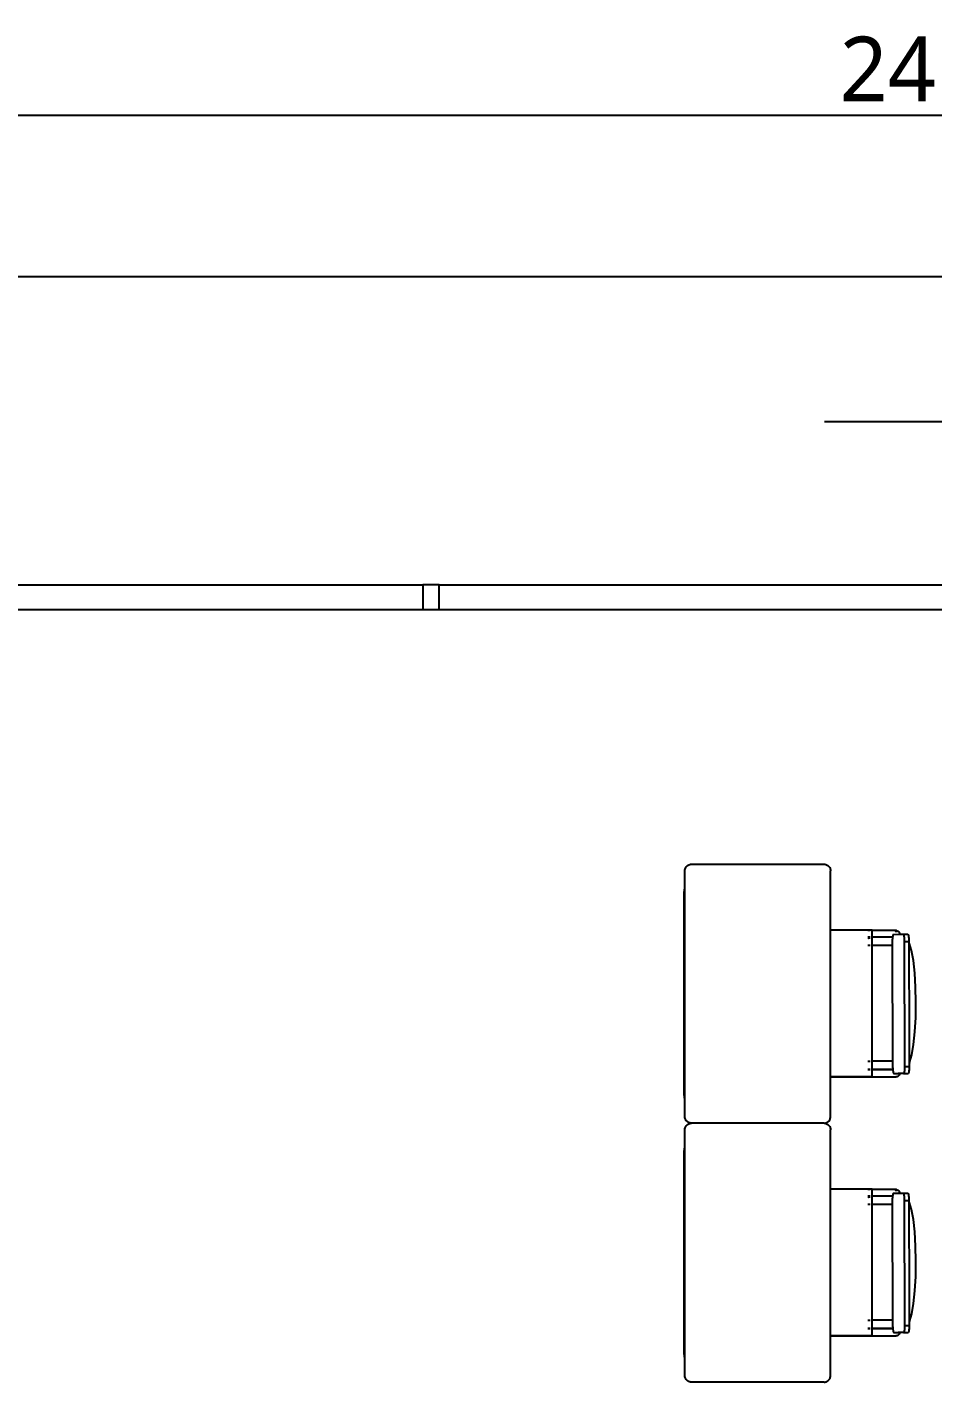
# Model space of a CAD drawing. Header units: metres. Extents: x 258817 to 259192, y 1878716 to 1878911.
# Drawn here: x 259016.702 to 259019.5, y 1878828.152 to 1878832.344 of the extents above; entities that cross this region are included whole.
import ezdxf

# ---------------------------------------------------------------- set-up
doc = ezdxf.new("R2010")
doc.units = ezdxf.units.M
doc.header["$MEASUREMENT"] = 0
doc.linetypes.add('DASHED2', pattern=[0.375, 0.25, -0.125])
doc.linetypes.add('PHANTOM2', pattern=[1.25, 0.625, -0.125, 0.125, -0.125, 0.125, -0.125])
doc.layers.add('SectionCutEdges', color=1, linetype='Continuous')
doc.layers.add('Vistas', color=7, linetype='Continuous')
doc.styles.add('100 dani medio', font='trebuc.ttf', dxfattribs={"height": 2})
doc.dimstyles.new('A100', dxfattribs={"dimscale": 0, "dimtxt": 2.5, "dimasz": 1, "dimexe": 0.5, "dimexo": 0.625, "dimgap": 0.4, "dimtad": 1, "dimdsep": 46, "dimtxsty": '100 dani medio', "dimblk": 'ARCHTICK', "dimcen": 2.5, "dimclrd": 1, "dimclre": 1, "dimclrt": 3, "dimadec": 0, "dimazin": 0, "dimtfac": 1, "dimtmove": 1, "dimatfit": 3, "dimfxl": 1, "dimarcsym": 0})

# ---------------------------------------------------------------- blocks, each defined once
blk = doc.blocks.new('bANCAS')
for p, q in [((259018.7338, 1878829.7377), (259018.7339, 1878829.7403)), ((259018.7338, 1878828.9777), (259018.7338, 1878829.7377)), ((259018.7339, 1878829.7403), (259018.7344, 1878829.7429)), ((259018.7344, 1878829.7429), (259018.7353, 1878829.7454)), ((259018.7353, 1878829.7454), (259018.7364, 1878829.7477)), ((259018.7364, 1878829.7477), (259018.7379, 1878829.7499)), ((259018.7379, 1878829.7499), (259018.7396, 1878829.7519)), ((259018.7396, 1878829.7519), (259018.7416, 1878829.7536)), ((259018.7416, 1878829.7536), (259018.7438, 1878829.755)), ((259018.7438, 1878829.755), (259018.7461, 1878829.7562)), ((259018.7461, 1878829.7562), (259018.7486, 1878829.757)), ((259018.7486, 1878829.757), (259018.7512, 1878829.7576)), ((259018.7512, 1878829.7576), (259018.7538, 1878829.7577)), ((259018.7538, 1878829.7577), (259019.1638, 1878829.7577)), ((259019.1638, 1878829.7577), (259019.1664, 1878829.7576)), ((259019.1664, 1878829.7576), (259019.1689, 1878829.757)), ((259019.1689, 1878829.757), (259019.1714, 1878829.7562)), ((259019.1714, 1878829.7562), (259019.1738, 1878829.755)), ((259019.1738, 1878829.755), (259019.1759, 1878829.7536)), ((259019.1759, 1878829.7536), (259019.1779, 1878829.7519)), ((259019.1779, 1878829.7519), (259019.1796, 1878829.7499)), ((259019.1796, 1878829.7499), (259019.1811, 1878829.7477)), ((259019.1811, 1878829.7477), (259019.1822, 1878829.7454)), ((259019.1822, 1878829.7454), (259019.1831, 1878829.7429)), ((259019.1831, 1878829.7429), (259019.1836, 1878829.7403)), ((259019.1836, 1878829.7403), (259019.1838, 1878829.7377)), ((259019.1838, 1878828.9777), (259019.1838, 1878829.7377)), ((259018.7318, 1878829.6695), (259018.7324, 1878829.6783)), ((259018.7318, 1878829.0468), (259018.7318, 1878829.6695)), ((259018.7324, 1878829.6783), (259018.7338, 1878829.6851)), ((259019.3125, 1878829.5539), (259019.1838, 1878829.5539)), ((259019.3001, 1878829.5525), (259019.299, 1878829.5525)), ((259019.3001, 1878829.5322), (259019.299, 1878829.5322)), ((259019.3001, 1878829.5292), (259019.299, 1878829.5292)), ((259019.3018, 1878829.5525), (259019.3006, 1878829.5525)), ((259019.3018, 1878829.5322), (259019.3006, 1878829.5322)), ((259019.3006, 1878829.5292), (259019.3018, 1878829.5292)), ((259019.3031, 1878829.5525), (259019.3025, 1878829.5525)), ((259019.3031, 1878829.5322), (259019.3025, 1878829.5322)), ((259019.3031, 1878829.5292), (259019.3025, 1878829.5292)), ((259019.3049, 1878829.5525), (259019.3043, 1878829.5525)), ((259019.3049, 1878829.5322), (259019.3043, 1878829.5322)), ((259019.3049, 1878829.5292), (259019.3043, 1878829.5292)), ((259019.306, 1878829.5525), (259019.3054, 1878829.5525)), ((259019.306, 1878829.5322), (259019.3054, 1878829.5322)), ((259019.306, 1878829.5292), (259019.3054, 1878829.5292)), ((259019.3125, 1878829.5525), (259019.3125, 1878829.5539)), ((259019.3873, 1878829.5525), (259019.3125, 1878829.5525)), ((259019.3126, 1878829.5508), (259019.3125, 1878829.5525)), ((259019.3125, 1878829.5489), (259019.3126, 1878829.5508)), ((259019.3125, 1878829.1019), (259019.3125, 1878829.5489)), ((259019.3754, 1878829.5322), (259019.3125, 1878829.5322)), ((259019.3753, 1878829.5292), (259019.3747, 1878829.5292)), ((259019.3754, 1878829.5307), (259019.3753, 1878829.5305)), ((259019.3753, 1878829.5305), (259019.3753, 1878829.5299)), ((259019.3753, 1878829.5299), (259019.3753, 1878829.5298)), ((259019.3753, 1878829.5298), (259019.3753, 1878829.5296)), ((259019.3753, 1878829.5296), (259019.3753, 1878829.5292)), ((259019.3753, 1878829.5292), (259019.3753, 1878829.5279)), ((259019.3753, 1878829.5279), (259019.3753, 1878829.526)), ((259019.3753, 1878829.5257), (259019.3753, 1878829.526)), ((259019.3753, 1878829.5226), (259019.3753, 1878829.5257)), ((259019.3753, 1878829.5193), (259019.3753, 1878829.5226)), ((259019.3753, 1878829.5159), (259019.3753, 1878829.5193)), ((259019.3755, 1878829.5325), (259019.3754, 1878829.5322)), ((259019.3754, 1878829.5322), (259019.3754, 1878829.5318)), ((259019.3754, 1878829.5318), (259019.3754, 1878829.5307)), ((259019.3757, 1878829.5348), (259019.3755, 1878829.5335)), ((259019.3755, 1878829.5335), (259019.3755, 1878829.5325)), ((259019.3759, 1878829.5367), (259019.3757, 1878829.5352)), ((259019.3757, 1878829.5352), (259019.3757, 1878829.5348)), ((259019.376, 1878829.5376), (259019.3759, 1878829.5367)), ((259019.3761, 1878829.538), (259019.376, 1878829.5376)), ((259019.3763, 1878829.5391), (259019.3761, 1878829.538)), ((259019.3766, 1878829.54), (259019.3763, 1878829.5391)), ((259019.3769, 1878829.5406), (259019.3766, 1878829.54)), ((259019.3771, 1878829.541), (259019.3769, 1878829.5406)), ((259019.3774, 1878829.5411), (259019.3771, 1878829.541)), ((259019.3774, 1878829.5411), (259019.3971, 1878829.5412)), ((259019.3819, 1878829.5508), (259019.3822, 1878829.5511)), ((259019.3822, 1878829.5511), (259019.3844, 1878829.5521)), ((259019.3847, 1878829.5508), (259019.3849, 1878829.5509)), ((259019.3849, 1878829.5509), (259019.3872, 1878829.5512)), ((259019.3872, 1878829.5512), (259019.3895, 1878829.5508)), ((259019.3873, 1878829.5525), (259019.3899, 1878829.5521)), ((259019.3899, 1878829.5521), (259019.3923, 1878829.5508)), ((259019.3923, 1878829.5508), (259019.3943, 1878829.5489)), ((259019.3943, 1878829.5489), (259019.3959, 1878829.5465)), ((259019.3959, 1878829.5465), (259019.3968, 1878829.5436)), ((259019.3968, 1878829.5436), (259019.3971, 1878829.5412)), ((259019.3971, 1878829.5412), (259019.4086, 1878829.5412)), ((259019.4086, 1878829.5412), (259019.4227, 1878829.5413)), ((259019.4086, 1878829.5412), (259019.409, 1878829.541)), ((259019.409, 1878829.541), (259019.4093, 1878829.5405)), ((259019.4093, 1878829.5405), (259019.4097, 1878829.5396)), ((259019.4097, 1878829.5396), (259019.4101, 1878829.5383)), ((259019.4101, 1878829.5383), (259019.4104, 1878829.5367)), ((259019.4104, 1878829.5367), (259019.4107, 1878829.5348)), ((259019.4107, 1878829.5348), (259019.411, 1878829.5326)), ((259019.411, 1878829.5326), (259019.4112, 1878829.5302)), ((259019.4112, 1878829.5302), (259019.4114, 1878829.5277)), ((259019.4114, 1878829.5277), (259019.4115, 1878829.5249)), ((259019.4115, 1878829.5249), (259019.4116, 1878829.5221)), ((259019.4116, 1878829.5221), (259019.4116, 1878829.5192)), ((259019.4116, 1878829.5192), (259019.4258, 1878829.5193)), ((259019.4116, 1878829.5192), (259019.4126, 1878829.1332)), ((259019.4227, 1878829.5413), (259019.4231, 1878829.5411)), ((259019.4231, 1878829.5411), (259019.4235, 1878829.5405)), ((259019.4235, 1878829.5405), (259019.4239, 1878829.5396)), ((259019.4239, 1878829.5396), (259019.4242, 1878829.5383)), ((259019.4242, 1878829.5383), (259019.4246, 1878829.5367)), ((259019.4246, 1878829.5367), (259019.4249, 1878829.5348)), ((259019.4249, 1878829.5348), (259019.4251, 1878829.5327)), ((259019.4251, 1878829.5327), (259019.4253, 1878829.5303)), ((259019.4253, 1878829.5303), (259019.4255, 1878829.5277)), ((259019.4255, 1878829.5277), (259019.4257, 1878829.525)), ((259019.4257, 1878829.525), (259019.4257, 1878829.5222)), ((259019.4257, 1878829.5222), (259019.4258, 1878829.5193)), ((259019.4258, 1878829.5193), (259019.4258, 1878829.5158)), ((259019.3001, 1878829.5063), (259019.299, 1878829.5063)), ((259019.3018, 1878829.5063), (259019.3006, 1878829.5063)), ((259019.3031, 1878829.5063), (259019.3025, 1878829.5063)), ((259019.3049, 1878829.5063), (259019.3043, 1878829.5063)), ((259019.306, 1878829.5063), (259019.3054, 1878829.5063)), ((259019.3753, 1878829.5063), (259019.3125, 1878829.5063)), ((259019.3753, 1878829.5128), (259019.3753, 1878829.5159)), ((259019.3753, 1878829.5101), (259019.3753, 1878829.5128)), ((259019.3753, 1878829.508), (259019.3753, 1878829.5101)), ((259019.3753, 1878829.5067), (259019.3753, 1878829.508)), ((259019.3753, 1878829.5063), (259019.3753, 1878829.5067)), ((259019.3762, 1878829.1494), (259019.3753, 1878829.5063)), ((259019.4264, 1878829.5149), (259019.4258, 1878829.5158)), ((259019.4258, 1878829.5158), (259019.4258, 1878829.5157)), ((259019.4258, 1878829.5157), (259019.4258, 1878829.5132)), ((259019.4258, 1878829.5132), (259019.4258, 1878829.5068)), ((259019.4258, 1878829.5068), (259019.4258, 1878829.4984)), ((259019.4258, 1878829.4984), (259019.4258, 1878829.4978)), ((259019.4258, 1878829.4978), (259019.4259, 1878829.4797)), ((259019.4259, 1878829.4797), (259019.4259, 1878829.4664)), ((259019.4275, 1878829.5119), (259019.4264, 1878829.5149)), ((259019.4341, 1878829.4907), (259019.4275, 1878829.5119)), ((259019.4397, 1878829.4601), (259019.4341, 1878829.4907)), ((259019.4259, 1878829.4664), (259019.4259, 1878829.4564)), ((259019.4259, 1878829.4564), (259019.426, 1878829.4256)), ((259019.444, 1878829.4217), (259019.4397, 1878829.4601)), ((259019.426, 1878829.4256), (259019.426, 1878829.425)), ((259019.426, 1878829.425), (259019.4261, 1878829.3796)), ((259019.4467, 1878829.378), (259019.444, 1878829.4217)), ((259019.4261, 1878829.3796), (259019.4262, 1878829.359)), ((259019.4262, 1878829.359), (259019.4263, 1878829.3073)), ((259019.4476, 1878829.3313), (259019.4467, 1878829.378)), ((259019.4468, 1878829.2844), (259019.4476, 1878829.3313)), ((259019.4263, 1878829.3073), (259019.4264, 1878829.2831)), ((259019.4264, 1878829.2831), (259019.4265, 1878829.2411)), ((259019.4442, 1878829.2399), (259019.4468, 1878829.2844)), ((259019.4265, 1878829.2411), (259019.4265, 1878829.2364)), ((259019.4265, 1878829.2364), (259019.4265, 1878829.2078)), ((259019.44, 1878829.2005), (259019.4442, 1878829.2399)), ((259019.4265, 1878829.2078), (259019.4266, 1878829.1945)), ((259019.4266, 1878829.1945), (259019.4266, 1878829.1829)), ((259019.4266, 1878829.1829), (259019.4266, 1878829.1641)), ((259019.4345, 1878829.1684), (259019.44, 1878829.2005)), ((259019.299, 1878829.1494), (259019.3001, 1878829.1494)), ((259019.3006, 1878829.1494), (259019.3018, 1878829.1494)), ((259019.3025, 1878829.1494), (259019.3031, 1878829.1494)), ((259019.3043, 1878829.1494), (259019.3049, 1878829.1494)), ((259019.3054, 1878829.1494), (259019.306, 1878829.1494)), ((259019.3762, 1878829.1494), (259019.3125, 1878829.1494)), ((259019.3762, 1878829.149), (259019.3762, 1878829.1494)), ((259019.3762, 1878829.1477), (259019.3762, 1878829.149)), ((259019.3762, 1878829.1456), (259019.3762, 1878829.1477)), ((259019.3762, 1878829.1477), (259019.3762, 1878829.1477)), ((259019.3762, 1878829.143), (259019.3762, 1878829.1456)), ((259019.3762, 1878829.1398), (259019.3762, 1878829.143)), ((259019.4266, 1878829.1641), (259019.4267, 1878829.1612)), ((259019.4267, 1878829.1612), (259019.4267, 1878829.1534)), ((259019.4267, 1878829.1534), (259019.4267, 1878829.1464)), ((259019.4267, 1878829.1464), (259019.4267, 1878829.1425)), ((259019.4268, 1878829.1426), (259019.4267, 1878829.1425)), ((259019.4267, 1878829.1425), (259019.4267, 1878829.1332)), ((259019.428, 1878829.1455), (259019.4268, 1878829.1426)), ((259019.428, 1878829.1455), (259019.4345, 1878829.1684)), ((259019.1838, 1878829.1019), (259019.3125, 1878829.1019)), ((259019.1838, 1878829.1005), (259019.3869, 1878829.1005)), ((259019.3001, 1878829.1238), (259019.299, 1878829.1238)), ((259019.299, 1878829.1235), (259019.3001, 1878829.1235)), ((259019.3018, 1878829.1238), (259019.3006, 1878829.1238)), ((259019.3006, 1878829.1235), (259019.3018, 1878829.1235)), ((259019.3031, 1878829.1238), (259019.3025, 1878829.1238)), ((259019.3025, 1878829.1235), (259019.3031, 1878829.1235)), ((259019.3049, 1878829.1238), (259019.3043, 1878829.1238)), ((259019.3043, 1878829.1235), (259019.3049, 1878829.1235)), ((259019.306, 1878829.1238), (259019.3054, 1878829.1238)), ((259019.3054, 1878829.1235), (259019.306, 1878829.1235)), ((259019.3763, 1878829.1238), (259019.3125, 1878829.1238)), ((259019.3125, 1878829.1235), (259019.3764, 1878829.1235)), ((259019.3762, 1878829.1365), (259019.3762, 1878829.1398)), ((259019.3762, 1878829.1331), (259019.3762, 1878829.1365)), ((259019.3762, 1878829.13), (259019.3762, 1878829.1331)), ((259019.3762, 1878829.1284), (259019.3762, 1878829.13)), ((259019.3762, 1878829.1284), (259019.3762, 1878829.1273)), ((259019.3762, 1878829.1273), (259019.3763, 1878829.1262)), ((259019.3763, 1878829.1262), (259019.3763, 1878829.1253)), ((259019.3763, 1878829.1253), (259019.3763, 1878829.1239)), ((259019.3763, 1878829.1239), (259019.3763, 1878829.1238)), ((259019.3763, 1878829.1238), (259019.3764, 1878829.1235)), ((259019.3764, 1878829.1235), (259019.3764, 1878829.1234)), ((259019.3764, 1878829.1234), (259019.3764, 1878829.1222)), ((259019.3764, 1878829.1222), (259019.3764, 1878829.1218)), ((259019.3764, 1878829.1218), (259019.3766, 1878829.1203)), ((259019.3766, 1878829.1203), (259019.3766, 1878829.1198)), ((259019.3766, 1878829.1198), (259019.3768, 1878829.1179)), ((259019.3768, 1878829.1179), (259019.3768, 1878829.1178)), ((259019.3768, 1878829.1178), (259019.377, 1878829.1162)), ((259019.377, 1878829.1162), (259019.3772, 1878829.115)), ((259019.3772, 1878829.115), (259019.3773, 1878829.1147)), ((259019.3773, 1878829.1147), (259019.3775, 1878829.1134)), ((259019.3775, 1878829.1134), (259019.3778, 1878829.1124)), ((259019.3778, 1878829.1124), (259019.378, 1878829.1119)), ((259019.378, 1878829.1119), (259019.3782, 1878829.1117)), ((259019.3782, 1878829.1117), (259019.3785, 1878829.1112)), ((259019.3785, 1878829.1112), (259019.3788, 1878829.1111)), ((259019.3788, 1878829.1111), (259019.393, 1878829.1111)), ((259019.3869, 1878829.1005), (259019.3851, 1878829.1009)), ((259019.3895, 1878829.1009), (259019.3869, 1878829.1005)), ((259019.392, 1878829.102), (259019.3895, 1878829.1009)), ((259019.3905, 1878829.1111), (259019.3904, 1878829.1111)), ((259019.3941, 1878829.1038), (259019.392, 1878829.102)), ((259019.3971, 1878829.1111), (259019.393, 1878829.1111)), ((259019.3958, 1878829.1061), (259019.3941, 1878829.1038)), ((259019.3968, 1878829.1089), (259019.3958, 1878829.1061)), ((259019.3971, 1878829.1111), (259019.3968, 1878829.1089)), ((259019.4096, 1878829.1112), (259019.3971, 1878829.1111)), ((259019.41, 1878829.1114), (259019.4096, 1878829.1112)), ((259019.4096, 1878829.1112), (259019.4238, 1878829.1112)), ((259019.4104, 1878829.1119), (259019.41, 1878829.1114)), ((259019.4108, 1878829.1129), (259019.4104, 1878829.1119)), ((259019.4111, 1878829.1141), (259019.4108, 1878829.1129)), ((259019.4114, 1878829.1157), (259019.4111, 1878829.1141)), ((259019.4117, 1878829.1176), (259019.4114, 1878829.1157)), ((259019.412, 1878829.1198), (259019.4117, 1878829.1176)), ((259019.4122, 1878829.1222), (259019.412, 1878829.1198)), ((259019.4123, 1878829.1242), (259019.4122, 1878829.1222)), ((259019.4136, 1878829.1248), (259019.4123, 1878829.1242)), ((259019.4124, 1878829.1248), (259019.4123, 1878829.1242)), ((259019.4125, 1878829.1275), (259019.4124, 1878829.1248)), ((259019.4126, 1878829.1332), (259019.4125, 1878829.1303)), ((259019.4125, 1878829.1303), (259019.4125, 1878829.1275)), ((259019.4126, 1878829.1332), (259019.4267, 1878829.1332)), ((259019.4137, 1878829.1248), (259019.4136, 1878829.1248)), ((259019.4242, 1878829.1114), (259019.4238, 1878829.1112)), ((259019.4246, 1878829.112), (259019.4242, 1878829.1114)), ((259019.4249, 1878829.1129), (259019.4246, 1878829.112)), ((259019.4253, 1878829.1142), (259019.4249, 1878829.1129)), ((259019.4256, 1878829.1158), (259019.4253, 1878829.1142)), ((259019.4259, 1878829.1177), (259019.4256, 1878829.1158)), ((259019.4261, 1878829.1198), (259019.4259, 1878829.1177)), ((259019.4264, 1878829.1222), (259019.4261, 1878829.1198)), ((259019.4265, 1878829.1248), (259019.4264, 1878829.1222)), ((259019.4266, 1878829.1275), (259019.4265, 1878829.1248)), ((259019.4267, 1878829.1304), (259019.4266, 1878829.1275)), ((259019.4267, 1878829.1332), (259019.4267, 1878829.1304)), ((259018.7324, 1878829.038), (259018.7318, 1878829.0468)), ((259018.7338, 1878829.0312), (259018.7324, 1878829.038)), ((259018.7339, 1878828.9751), (259018.7338, 1878828.9777)), ((259018.7344, 1878828.9725), (259018.7339, 1878828.9751)), ((259019.1831, 1878828.9725), (259019.1836, 1878828.9751)), ((259019.1836, 1878828.9751), (259019.1838, 1878828.9777)), ((259018.7338, 1878828.9377), (259018.7339, 1878828.9403)), ((259018.7338, 1878828.1777), (259018.7338, 1878828.9377)), ((259018.7339, 1878828.9403), (259018.7344, 1878828.9429)), ((259018.7353, 1878828.9701), (259018.7344, 1878828.9725)), ((259018.7344, 1878828.9429), (259018.7353, 1878828.9454)), ((259018.7364, 1878828.9677), (259018.7353, 1878828.9701)), ((259018.7353, 1878828.9454), (259018.7364, 1878828.9477)), ((259018.7379, 1878828.9655), (259018.7364, 1878828.9677)), ((259018.7364, 1878828.9477), (259018.7379, 1878828.9499)), ((259018.7396, 1878828.9636), (259018.7379, 1878828.9655)), ((259018.7379, 1878828.9499), (259018.7396, 1878828.9519)), ((259018.7416, 1878828.9619), (259018.7396, 1878828.9636)), ((259018.7396, 1878828.9519), (259018.7416, 1878828.9536)), ((259018.7438, 1878828.9604), (259018.7416, 1878828.9619)), ((259018.7416, 1878828.9536), (259018.7438, 1878828.955)), ((259018.7461, 1878828.9592), (259018.7438, 1878828.9604)), ((259018.7438, 1878828.955), (259018.7461, 1878828.9562)), ((259018.7486, 1878828.9584), (259018.7461, 1878828.9592)), ((259018.7461, 1878828.9562), (259018.7486, 1878828.957)), ((259018.7512, 1878828.9579), (259018.7486, 1878828.9584)), ((259018.7486, 1878828.957), (259018.7512, 1878828.9576)), ((259018.7538, 1878828.9577), (259018.7512, 1878828.9579)), ((259018.7512, 1878828.9576), (259018.7538, 1878828.9577)), ((259019.1638, 1878828.9577), (259018.7538, 1878828.9577)), ((259019.1638, 1878828.9577), (259019.1664, 1878828.9579)), ((259019.1638, 1878828.9577), (259019.1664, 1878828.9576)), ((259019.1664, 1878828.9579), (259019.1689, 1878828.9584)), ((259019.1664, 1878828.9576), (259019.1689, 1878828.957)), ((259019.1689, 1878828.9584), (259019.1714, 1878828.9592)), ((259019.1689, 1878828.957), (259019.1714, 1878828.9562)), ((259019.1714, 1878828.9592), (259019.1738, 1878828.9604)), ((259019.1714, 1878828.9562), (259019.1738, 1878828.955)), ((259019.1738, 1878828.9604), (259019.1759, 1878828.9619)), ((259019.1738, 1878828.955), (259019.1759, 1878828.9536)), ((259019.1759, 1878828.9619), (259019.1779, 1878828.9636)), ((259019.1759, 1878828.9536), (259019.1779, 1878828.9519)), ((259019.1779, 1878828.9636), (259019.1796, 1878828.9655)), ((259019.1779, 1878828.9519), (259019.1796, 1878828.9499)), ((259019.1796, 1878828.9655), (259019.1811, 1878828.9677)), ((259019.1796, 1878828.9499), (259019.1811, 1878828.9477)), ((259019.1811, 1878828.9677), (259019.1822, 1878828.9701)), ((259019.1811, 1878828.9477), (259019.1822, 1878828.9454)), ((259019.1822, 1878828.9701), (259019.1831, 1878828.9725)), ((259019.1822, 1878828.9454), (259019.1831, 1878828.9429)), ((259019.1831, 1878828.9429), (259019.1836, 1878828.9403)), ((259019.1836, 1878828.9403), (259019.1838, 1878828.9377)), ((259019.1838, 1878828.1777), (259019.1838, 1878828.9377)), ((259018.7318, 1878828.8695), (259018.7324, 1878828.8783)), ((259018.7318, 1878828.2468), (259018.7318, 1878828.8695)), ((259018.7324, 1878828.8783), (259018.7338, 1878828.8851)), ((259019.3125, 1878828.7539), (259019.1838, 1878828.7539)), ((259019.3001, 1878828.7525), (259019.299, 1878828.7525)), ((259019.3001, 1878828.7322), (259019.299, 1878828.7322)), ((259019.3001, 1878828.7292), (259019.299, 1878828.7292)), ((259019.3018, 1878828.7525), (259019.3006, 1878828.7525)), ((259019.3018, 1878828.7322), (259019.3006, 1878828.7322)), ((259019.3006, 1878828.7292), (259019.3018, 1878828.7292)), ((259019.3031, 1878828.7525), (259019.3025, 1878828.7525)), ((259019.3031, 1878828.7322), (259019.3025, 1878828.7322)), ((259019.3031, 1878828.7292), (259019.3025, 1878828.7292)), ((259019.3049, 1878828.7525), (259019.3043, 1878828.7525)), ((259019.3049, 1878828.7322), (259019.3043, 1878828.7322)), ((259019.3049, 1878828.7292), (259019.3043, 1878828.7292)), ((259019.306, 1878828.7525), (259019.3054, 1878828.7525)), ((259019.306, 1878828.7322), (259019.3054, 1878828.7322)), ((259019.306, 1878828.7292), (259019.3054, 1878828.7292)), ((259019.3125, 1878828.7525), (259019.3125, 1878828.7539)), ((259019.3873, 1878828.7525), (259019.3125, 1878828.7525)), ((259019.3126, 1878828.7508), (259019.3125, 1878828.7525)), ((259019.3125, 1878828.7489), (259019.3126, 1878828.7508)), ((259019.3125, 1878828.3019), (259019.3125, 1878828.7489)), ((259019.3754, 1878828.7322), (259019.3125, 1878828.7322)), ((259019.3753, 1878828.7292), (259019.3747, 1878828.7292)), ((259019.3754, 1878828.7307), (259019.3753, 1878828.7305)), ((259019.3753, 1878828.7305), (259019.3753, 1878828.7299)), ((259019.3753, 1878828.7299), (259019.3753, 1878828.7298)), ((259019.3753, 1878828.7298), (259019.3753, 1878828.7296)), ((259019.3753, 1878828.7296), (259019.3753, 1878828.7292)), ((259019.3753, 1878828.7292), (259019.3753, 1878828.7279)), ((259019.3753, 1878828.7279), (259019.3753, 1878828.726)), ((259019.3753, 1878828.7257), (259019.3753, 1878828.726)), ((259019.3753, 1878828.7226), (259019.3753, 1878828.7257)), ((259019.3753, 1878828.7193), (259019.3753, 1878828.7226)), ((259019.3755, 1878828.7325), (259019.3754, 1878828.7322)), ((259019.3754, 1878828.7322), (259019.3754, 1878828.7318)), ((259019.3754, 1878828.7318), (259019.3754, 1878828.7307)), ((259019.3757, 1878828.7348), (259019.3755, 1878828.7335)), ((259019.3755, 1878828.7335), (259019.3755, 1878828.7325)), ((259019.3759, 1878828.7367), (259019.3757, 1878828.7352)), ((259019.3757, 1878828.7352), (259019.3757, 1878828.7348)), ((259019.376, 1878828.7376), (259019.3759, 1878828.7367)), ((259019.3761, 1878828.738), (259019.376, 1878828.7376)), ((259019.3763, 1878828.7391), (259019.3761, 1878828.738)), ((259019.3766, 1878828.74), (259019.3763, 1878828.7391)), ((259019.3769, 1878828.7406), (259019.3766, 1878828.74)), ((259019.3771, 1878828.741), (259019.3769, 1878828.7406)), ((259019.3774, 1878828.7411), (259019.3771, 1878828.741)), ((259019.3774, 1878828.7411), (259019.3971, 1878828.7412)), ((259019.3819, 1878828.7508), (259019.3822, 1878828.7511)), ((259019.3822, 1878828.7511), (259019.3844, 1878828.7521)), ((259019.3847, 1878828.7508), (259019.3849, 1878828.7509)), ((259019.3849, 1878828.7509), (259019.3872, 1878828.7512)), ((259019.3872, 1878828.7512), (259019.3895, 1878828.7508)), ((259019.3873, 1878828.7525), (259019.3899, 1878828.7521)), ((259019.3899, 1878828.7521), (259019.3923, 1878828.7508)), ((259019.3923, 1878828.7508), (259019.3943, 1878828.7489)), ((259019.3943, 1878828.7489), (259019.3959, 1878828.7465)), ((259019.3959, 1878828.7465), (259019.3968, 1878828.7436)), ((259019.3968, 1878828.7436), (259019.3971, 1878828.7412)), ((259019.3971, 1878828.7412), (259019.4086, 1878828.7412)), ((259019.4086, 1878828.7412), (259019.4227, 1878828.7413)), ((259019.4086, 1878828.7412), (259019.409, 1878828.741)), ((259019.409, 1878828.741), (259019.4093, 1878828.7405)), ((259019.4093, 1878828.7405), (259019.4097, 1878828.7396)), ((259019.4097, 1878828.7396), (259019.4101, 1878828.7383)), ((259019.4101, 1878828.7383), (259019.4104, 1878828.7367)), ((259019.4104, 1878828.7367), (259019.4107, 1878828.7348)), ((259019.4107, 1878828.7348), (259019.411, 1878828.7326)), ((259019.411, 1878828.7326), (259019.4112, 1878828.7302)), ((259019.4112, 1878828.7302), (259019.4114, 1878828.7277)), ((259019.4114, 1878828.7277), (259019.4115, 1878828.7249)), ((259019.4115, 1878828.7249), (259019.4116, 1878828.7221)), ((259019.4116, 1878828.7221), (259019.4116, 1878828.7192)), ((259019.4227, 1878828.7413), (259019.4231, 1878828.7411)), ((259019.4231, 1878828.7411), (259019.4235, 1878828.7405)), ((259019.4235, 1878828.7405), (259019.4239, 1878828.7396)), ((259019.4239, 1878828.7396), (259019.4242, 1878828.7383)), ((259019.4242, 1878828.7383), (259019.4246, 1878828.7367)), ((259019.4246, 1878828.7367), (259019.4249, 1878828.7348)), ((259019.4249, 1878828.7348), (259019.4251, 1878828.7327)), ((259019.4251, 1878828.7327), (259019.4253, 1878828.7303)), ((259019.4253, 1878828.7303), (259019.4255, 1878828.7277)), ((259019.4255, 1878828.7277), (259019.4257, 1878828.725)), ((259019.4257, 1878828.725), (259019.4257, 1878828.7222)), ((259019.4257, 1878828.7222), (259019.4258, 1878828.7193)), ((259019.3001, 1878828.7063), (259019.299, 1878828.7063)), ((259019.3018, 1878828.7063), (259019.3006, 1878828.7063)), ((259019.3031, 1878828.7063), (259019.3025, 1878828.7063)), ((259019.3049, 1878828.7063), (259019.3043, 1878828.7063)), ((259019.306, 1878828.7063), (259019.3054, 1878828.7063)), ((259019.3753, 1878828.7063), (259019.3125, 1878828.7063)), ((259019.3753, 1878828.7159), (259019.3753, 1878828.7193)), ((259019.3753, 1878828.7128), (259019.3753, 1878828.7159)), ((259019.3753, 1878828.7101), (259019.3753, 1878828.7128)), ((259019.3753, 1878828.708), (259019.3753, 1878828.7101)), ((259019.3753, 1878828.7067), (259019.3753, 1878828.708)), ((259019.3753, 1878828.7063), (259019.3753, 1878828.7067)), ((259019.3762, 1878828.3494), (259019.3753, 1878828.7063)), ((259019.4116, 1878828.7192), (259019.4258, 1878828.7193)), ((259019.4116, 1878828.7192), (259019.4126, 1878828.3332)), ((259019.4258, 1878828.7193), (259019.4258, 1878828.7158)), ((259019.4264, 1878828.7149), (259019.4258, 1878828.7158)), ((259019.4258, 1878828.7158), (259019.4258, 1878828.7157)), ((259019.4258, 1878828.7157), (259019.4258, 1878828.7132)), ((259019.4258, 1878828.7132), (259019.4258, 1878828.7068)), ((259019.4258, 1878828.7068), (259019.4258, 1878828.6984)), ((259019.4258, 1878828.6984), (259019.4258, 1878828.6978)), ((259019.4258, 1878828.6978), (259019.4259, 1878828.6797)), ((259019.4275, 1878828.7119), (259019.4264, 1878828.7149)), ((259019.4341, 1878828.6907), (259019.4275, 1878828.7119)), ((259019.4397, 1878828.6601), (259019.4341, 1878828.6907)), ((259019.4259, 1878828.6797), (259019.4259, 1878828.6664)), ((259019.4259, 1878828.6664), (259019.4259, 1878828.6564)), ((259019.4259, 1878828.6564), (259019.426, 1878828.6256)), ((259019.444, 1878828.6217), (259019.4397, 1878828.6601)), ((259019.426, 1878828.6256), (259019.426, 1878828.625)), ((259019.426, 1878828.625), (259019.4261, 1878828.5796)), ((259019.4467, 1878828.578), (259019.444, 1878828.6217)), ((259019.4261, 1878828.5796), (259019.4262, 1878828.559)), ((259019.4262, 1878828.559), (259019.4263, 1878828.5073)), ((259019.4476, 1878828.5313), (259019.4467, 1878828.578)), ((259019.4468, 1878828.4844), (259019.4476, 1878828.5313)), ((259019.4263, 1878828.5073), (259019.4264, 1878828.4831)), ((259019.4264, 1878828.4831), (259019.4265, 1878828.4411)), ((259019.4442, 1878828.4399), (259019.4468, 1878828.4844)), ((259019.4265, 1878828.4411), (259019.4265, 1878828.4364)), ((259019.4265, 1878828.4364), (259019.4265, 1878828.4078)), ((259019.44, 1878828.4005), (259019.4442, 1878828.4399)), ((259019.4265, 1878828.4078), (259019.4266, 1878828.3945)), ((259019.4266, 1878828.3945), (259019.4266, 1878828.3829)), ((259019.4345, 1878828.3684), (259019.44, 1878828.4005)), ((259019.299, 1878828.3494), (259019.3001, 1878828.3494)), ((259019.3006, 1878828.3494), (259019.3018, 1878828.3494)), ((259019.3025, 1878828.3494), (259019.3031, 1878828.3494)), ((259019.3043, 1878828.3494), (259019.3049, 1878828.3494)), ((259019.3054, 1878828.3494), (259019.306, 1878828.3494)), ((259019.3762, 1878828.3494), (259019.3125, 1878828.3494)), ((259019.3762, 1878828.349), (259019.3762, 1878828.3494)), ((259019.3762, 1878828.3477), (259019.3762, 1878828.349)), ((259019.3762, 1878828.3456), (259019.3762, 1878828.3477)), ((259019.3762, 1878828.3477), (259019.3762, 1878828.3477)), ((259019.3762, 1878828.343), (259019.3762, 1878828.3456)), ((259019.4266, 1878828.3829), (259019.4266, 1878828.3641)), ((259019.4266, 1878828.3641), (259019.4267, 1878828.3612)), ((259019.4267, 1878828.3612), (259019.4267, 1878828.3534)), ((259019.4267, 1878828.3534), (259019.4267, 1878828.3464)), ((259019.4267, 1878828.3464), (259019.4267, 1878828.3425)), ((259019.428, 1878828.3455), (259019.4268, 1878828.3426)), ((259019.428, 1878828.3455), (259019.4345, 1878828.3684)), ((259019.3001, 1878828.3238), (259019.299, 1878828.3238)), ((259019.299, 1878828.3235), (259019.3001, 1878828.3235)), ((259019.3018, 1878828.3238), (259019.3006, 1878828.3238)), ((259019.3006, 1878828.3235), (259019.3018, 1878828.3235)), ((259019.3031, 1878828.3238), (259019.3025, 1878828.3238)), ((259019.3025, 1878828.3235), (259019.3031, 1878828.3235)), ((259019.3049, 1878828.3238), (259019.3043, 1878828.3238)), ((259019.3043, 1878828.3235), (259019.3049, 1878828.3235)), ((259019.306, 1878828.3238), (259019.3054, 1878828.3238)), ((259019.3054, 1878828.3235), (259019.306, 1878828.3235)), ((259019.3763, 1878828.3238), (259019.3125, 1878828.3238)), ((259019.3125, 1878828.3235), (259019.3764, 1878828.3235)), ((259019.3762, 1878828.3398), (259019.3762, 1878828.343)), ((259019.3762, 1878828.3365), (259019.3762, 1878828.3398)), ((259019.3762, 1878828.3331), (259019.3762, 1878828.3365)), ((259019.3762, 1878828.33), (259019.3762, 1878828.3331)), ((259019.3762, 1878828.3284), (259019.3762, 1878828.33)), ((259019.3762, 1878828.3284), (259019.3762, 1878828.3273)), ((259019.3762, 1878828.3273), (259019.3763, 1878828.3262)), ((259019.3763, 1878828.3262), (259019.3763, 1878828.3253)), ((259019.3763, 1878828.3253), (259019.3763, 1878828.3239)), ((259019.3763, 1878828.3239), (259019.3763, 1878828.3238)), ((259019.3763, 1878828.3238), (259019.3764, 1878828.3235)), ((259019.3764, 1878828.3235), (259019.3764, 1878828.3234)), ((259019.3764, 1878828.3234), (259019.3764, 1878828.3222)), ((259019.3764, 1878828.3222), (259019.3764, 1878828.3218)), ((259019.3764, 1878828.3218), (259019.3766, 1878828.3203)), ((259019.3766, 1878828.3203), (259019.3766, 1878828.3198)), ((259019.3766, 1878828.3198), (259019.3768, 1878828.3179)), ((259019.3768, 1878828.3179), (259019.3768, 1878828.3178)), ((259019.3768, 1878828.3178), (259019.377, 1878828.3162)), ((259019.377, 1878828.3162), (259019.3772, 1878828.315)), ((259019.3772, 1878828.315), (259019.3773, 1878828.3147)), ((259019.3773, 1878828.3147), (259019.3775, 1878828.3134)), ((259019.3775, 1878828.3134), (259019.3778, 1878828.3124)), ((259019.3778, 1878828.3124), (259019.378, 1878828.3119)), ((259019.378, 1878828.3119), (259019.3782, 1878828.3117)), ((259019.3782, 1878828.3117), (259019.3785, 1878828.3112)), ((259019.3785, 1878828.3112), (259019.3788, 1878828.3111)), ((259019.3788, 1878828.3111), (259019.393, 1878828.3111)), ((259019.3905, 1878828.3111), (259019.3904, 1878828.3111)), ((259019.3941, 1878828.3038), (259019.392, 1878828.302)), ((259019.3971, 1878828.3111), (259019.393, 1878828.3111)), ((259019.3958, 1878828.3061), (259019.3941, 1878828.3038)), ((259019.3968, 1878828.3089), (259019.3958, 1878828.3061)), ((259019.3971, 1878828.3111), (259019.3968, 1878828.3089)), ((259019.4096, 1878828.3112), (259019.3971, 1878828.3111)), ((259019.41, 1878828.3114), (259019.4096, 1878828.3112)), ((259019.4096, 1878828.3112), (259019.4238, 1878828.3112)), ((259019.4104, 1878828.3119), (259019.41, 1878828.3114)), ((259019.4108, 1878828.3129), (259019.4104, 1878828.3119)), ((259019.4111, 1878828.3141), (259019.4108, 1878828.3129)), ((259019.4114, 1878828.3157), (259019.4111, 1878828.3141)), ((259019.4117, 1878828.3176), (259019.4114, 1878828.3157)), ((259019.412, 1878828.3198), (259019.4117, 1878828.3176)), ((259019.4122, 1878828.3222), (259019.412, 1878828.3198)), ((259019.4123, 1878828.3242), (259019.4122, 1878828.3222)), ((259019.4136, 1878828.3248), (259019.4123, 1878828.3242)), ((259019.4124, 1878828.3248), (259019.4123, 1878828.3242)), ((259019.4125, 1878828.3275), (259019.4124, 1878828.3248)), ((259019.4126, 1878828.3332), (259019.4125, 1878828.3303)), ((259019.4125, 1878828.3303), (259019.4125, 1878828.3275)), ((259019.4126, 1878828.3332), (259019.4267, 1878828.3332)), ((259019.4137, 1878828.3248), (259019.4136, 1878828.3248)), ((259019.4242, 1878828.3114), (259019.4238, 1878828.3112)), ((259019.4246, 1878828.312), (259019.4242, 1878828.3114)), ((259019.4249, 1878828.3129), (259019.4246, 1878828.312)), ((259019.4253, 1878828.3142), (259019.4249, 1878828.3129)), ((259019.4256, 1878828.3158), (259019.4253, 1878828.3142)), ((259019.4259, 1878828.3177), (259019.4256, 1878828.3158)), ((259019.4261, 1878828.3198), (259019.4259, 1878828.3177)), ((259019.4264, 1878828.3222), (259019.4261, 1878828.3198)), ((259019.4265, 1878828.3248), (259019.4264, 1878828.3222)), ((259019.4266, 1878828.3275), (259019.4265, 1878828.3248)), ((259019.4267, 1878828.3304), (259019.4266, 1878828.3275)), ((259019.4268, 1878828.3426), (259019.4267, 1878828.3425)), ((259019.4267, 1878828.3425), (259019.4267, 1878828.3332)), ((259019.4267, 1878828.3332), (259019.4267, 1878828.3304)), ((259019.1838, 1878828.3019), (259019.3125, 1878828.3019)), ((259019.1838, 1878828.3005), (259019.3869, 1878828.3005)), ((259019.3869, 1878828.3005), (259019.3851, 1878828.3009)), ((259019.3895, 1878828.3009), (259019.3869, 1878828.3005)), ((259019.392, 1878828.302), (259019.3895, 1878828.3009)), ((259018.7324, 1878828.238), (259018.7318, 1878828.2468)), ((259018.7338, 1878828.2312), (259018.7324, 1878828.238)), ((259018.7339, 1878828.1751), (259018.7338, 1878828.1777)), ((259019.1836, 1878828.1751), (259019.1838, 1878828.1777)), ((259018.7344, 1878828.1725), (259018.7339, 1878828.1751)), ((259018.7353, 1878828.1701), (259018.7344, 1878828.1725)), ((259018.7364, 1878828.1677), (259018.7353, 1878828.1701)), ((259018.7379, 1878828.1655), (259018.7364, 1878828.1677)), ((259018.7396, 1878828.1636), (259018.7379, 1878828.1655)), ((259018.7416, 1878828.1619), (259018.7396, 1878828.1636)), ((259018.7438, 1878828.1604), (259018.7416, 1878828.1619)), ((259018.7461, 1878828.1592), (259018.7438, 1878828.1604)), ((259018.7486, 1878828.1584), (259018.7461, 1878828.1592)), ((259018.7512, 1878828.1579), (259018.7486, 1878828.1584)), ((259018.7538, 1878828.1577), (259018.7512, 1878828.1579)), ((259019.1638, 1878828.1577), (259018.7538, 1878828.1577)), ((259019.1638, 1878828.1577), (259019.1664, 1878828.1579)), ((259019.1664, 1878828.1579), (259019.1689, 1878828.1584)), ((259019.1689, 1878828.1584), (259019.1714, 1878828.1592)), ((259019.1714, 1878828.1592), (259019.1738, 1878828.1604)), ((259019.1738, 1878828.1604), (259019.1759, 1878828.1619)), ((259019.1759, 1878828.1619), (259019.1779, 1878828.1636)), ((259019.1779, 1878828.1636), (259019.1796, 1878828.1655)), ((259019.1796, 1878828.1655), (259019.1811, 1878828.1677)), ((259019.1811, 1878828.1677), (259019.1822, 1878828.1701)), ((259019.1822, 1878828.1701), (259019.1831, 1878828.1725)), ((259019.1831, 1878828.1725), (259019.1836, 1878828.1751))]:
    blk.add_line(p, q)
blk = doc.blocks.new('_ArchTick')
at = {"color": 0, "linetype": 'ByBlock', "const_width": 0.15}
blk.add_lwpolyline([(-0.5, -0.5), (0.5, 0.5)], dxfattribs=at)
blk = doc.blocks.new('*D161')
at = {"layer": 'Defpoints', "color": 0, "transparency": 16777216}
for p in [(259015.8996, 1878831.5721), (259015.8996, 1878830.4718), (259023.9496, 1878830.4718)]:
    blk.add_point(p, dxfattribs=at)
at = {"layer": 'Vistas', "color": 1, "linetype": 'PHANTOM2', "lineweight": -2, "transparency": 16777216}
for p, q in [((259015.8996, 1878830.5343), (259015.8996, 1878831.6221)), ((259023.9496, 1878830.5343), (259023.9496, 1878831.6221))]:
    blk.add_line(p, q, dxfattribs=at)
at = {"layer": 'Vistas', "color": 1, "lineweight": -2, "transparency": 16777216}
blk.add_line((259023.9496, 1878831.5721), (259015.8996, 1878831.5721), dxfattribs=at)
at = {"layer": 'Vistas', "color": 1, "lineweight": -2, "transparency": 16777216, "xscale": 0.1, "yscale": 0.1, "zscale": 0.1, "rotation": 180}
blk.add_blockref('_ArchTick', (259015.8996, 1878831.5721), dxfattribs=at)
at = {"layer": 'Vistas', "color": 1, "lineweight": -2, "transparency": 16777216, "xscale": 0.1, "yscale": 0.1, "zscale": 0.1}
blk.add_blockref('_ArchTick', (259023.9496, 1878831.5721), dxfattribs=at)
at = {"layer": 'Vistas', "color": 3, "transparency": 16777216, "insert": (259019.9246, 1878831.7138), "char_height": 0.2, "attachment_point": 5, "style": '100 dani medio'}
blk.add_mtext('8.05', dxfattribs=at)
blk = doc.blocks.new('*D164')
at = {"layer": 'Defpoints', "color": 0, "transparency": 16777216}
for p in [(259007.1196, 1878832.0706), (259007.1196, 1878831.3399), (259031.9696, 1878831.3399)]:
    blk.add_point(p, dxfattribs=at)
at = {"layer": 'Vistas', "color": 1, "linetype": 'PHANTOM2', "lineweight": -2, "transparency": 16777216}
for p, q in [((259007.1196, 1878831.4024), (259007.1196, 1878832.1206)), ((259031.9696, 1878831.4024), (259031.9696, 1878832.1206))]:
    blk.add_line(p, q, dxfattribs=at)
at = {"layer": 'Vistas', "color": 1, "lineweight": -2, "transparency": 16777216}
blk.add_line((259031.9696, 1878832.0706), (259007.1196, 1878832.0706), dxfattribs=at)
at = {"layer": 'Vistas', "color": 1, "lineweight": -2, "transparency": 16777216, "xscale": 0.1, "yscale": 0.1, "zscale": 0.1, "rotation": 180}
blk.add_blockref('_ArchTick', (259007.1196, 1878832.0706), dxfattribs=at)
at = {"layer": 'Vistas', "color": 1, "lineweight": -2, "transparency": 16777216, "xscale": 0.1, "yscale": 0.1, "zscale": 0.1}
blk.add_blockref('_ArchTick', (259031.9696, 1878832.0706), dxfattribs=at)
at = {"layer": 'Vistas', "color": 3, "transparency": 16777216, "insert": (259019.5446, 1878832.2123), "char_height": 0.2, "attachment_point": 5, "style": '100 dani medio'}
blk.add_mtext('24.85', dxfattribs=at)

msp = doc.modelspace()

# ---------------------------------------------------------------- linework, layer by layer
at = {"layer": 'SectionCutEdges'}
for p, q in [((259017.975, 1878830.621), (259017.9242, 1878830.621)), ((259017.9242, 1878830.621), (259017.9242, 1878830.5448)), ((259017.975, 1878830.5448), (259017.975, 1878830.621)), ((259015.9996, 1878830.5448), (259019.8496, 1878830.5448))]:
    msp.add_line(p, q, dxfattribs=at)
at = {"layer": 'Vistas'}
for p, q in [((259016.0504, 1878830.621), (259017.9242, 1878830.621)), ((259017.975, 1878830.621), (259019.7988, 1878830.621))]:
    msp.add_line(p, q, dxfattribs=at)
at = {"layer": 'Vistas', "linetype": 'DASHED2', "ltscale": 20}
msp.add_lwpolyline([(259011.6646, 1878831.12505), (259032.3446, 1878831.12505), (259032.3446, 1878822.46531), (259011.6646, 1878822.46531), (259011.6646, 1878824.31095), (259006.7446, 1878824.31095), (259006.7446, 1878830.91106), (259011.6646, 1878830.91106)], close=True, dxfattribs=at)

# ---------------------------------------------------------------- block references
at = {"layer": 'Vistas'}
msp.add_blockref('bANCAS', (0, 0), dxfattribs=at)

# ---------------------------------------------------------------- dimensions: what is measured, and where the dimension line sits
at = {"layer": 'Vistas', "color": 8}
for base, p1, p2, picture, middle in [((259007.1196, 1878832.07059), (259031.9696, 1878831.33989), (259007.1196, 1878831.33989), '*D164', (259019.5446, 1878832.21234)), ((259015.8996, 1878831.57205), (259023.9496, 1878830.47184), (259015.8996, 1878830.47184), '*D161', (259019.9246, 1878831.7138))]:
    dim = msp.add_linear_dim(base=base, p1=p1, p2=p2, angle=180, dimstyle='A100', dxfattribs=at)
    dim.commit()
    dim.dimension.update_dxf_attribs({"geometry": picture, "text_midpoint": middle})

doc.saveas('drawing.dxf')
